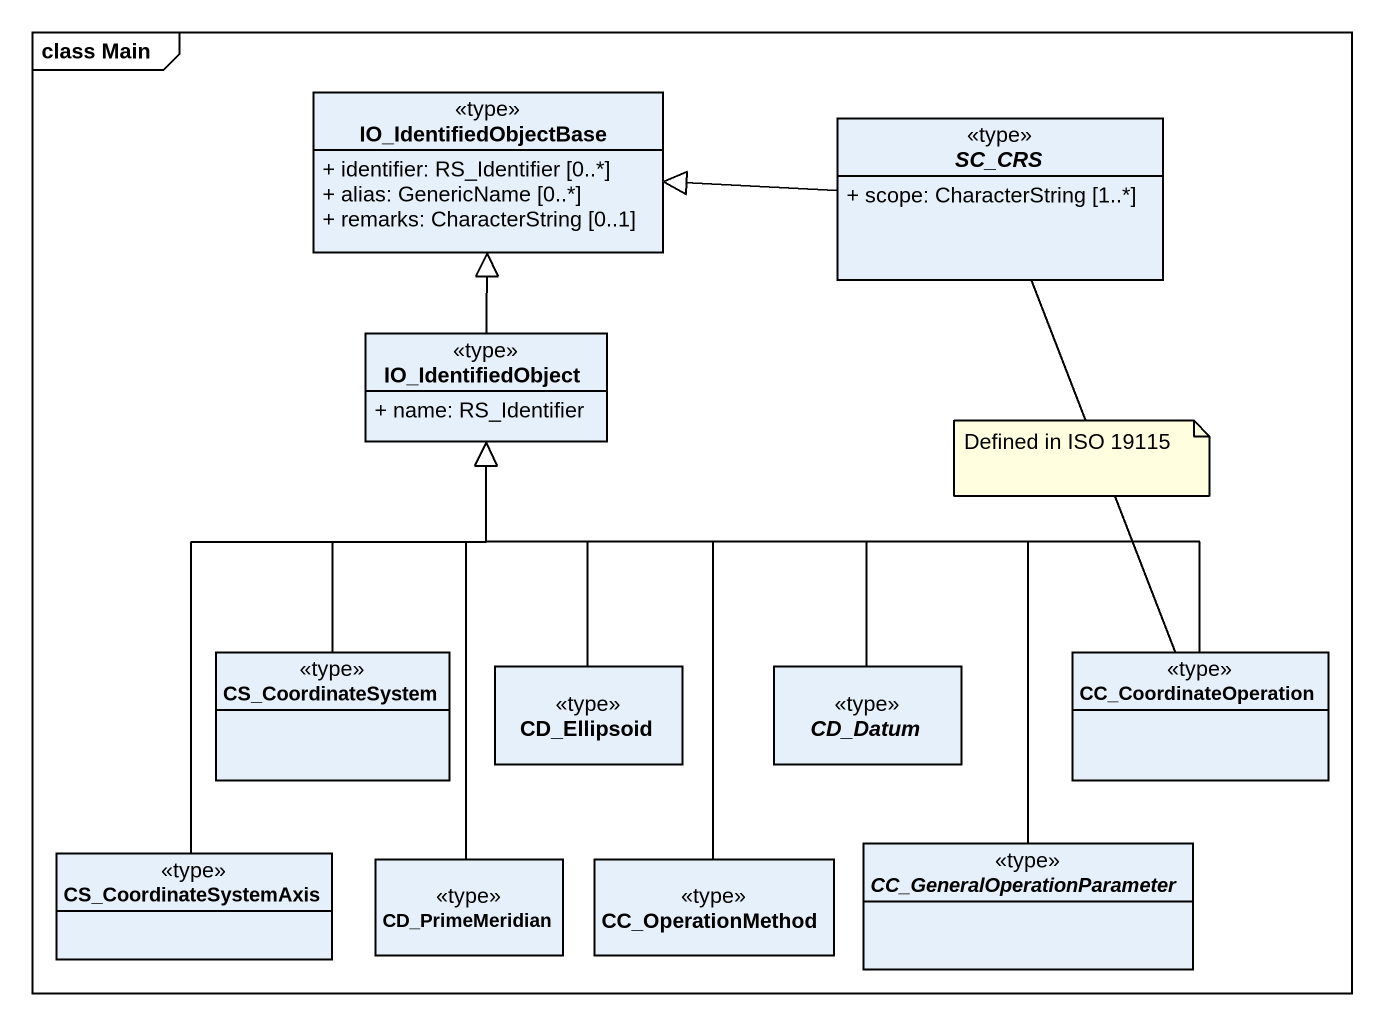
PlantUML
@startuml
mainframe class Main
hide circle
hide empty members
skinparam classAttributeIconSize 0
class IO_IdentifiedObjectBase <<type>> {
  + identifier: RS_Identifier [0..*]
  + alias: GenericName [0..*]
  + remarks: CharacterString [0..1]
}
abstract class SC_CRS <<type>> {
  + scope: CharacterString [1..*]
}
class IO_IdentifiedObject <<type>> {
  + name: RS_Identifier
}
class CS_CoordinateSystem <<type>>
class CD_Ellipsoid <<type>>
abstract class CD_Datum <<type>>
class CC_CoordinateOperation <<type>>
class CS_CoordinateSystemAxis <<type>>
class CD_PrimeMeridian <<type>>
class CC_OperationMethod <<type>>
abstract class CC_GeneralOperationParameter <<type>>
SC_CRS -left-|> IO_IdentifiedObjectBase
IO_IdentifiedObject -up-|> IO_IdentifiedObjectBase
CS_CoordinateSystem -up-|> IO_IdentifiedObject
CD_Ellipsoid -up-|> IO_IdentifiedObject
CD_Datum -up-|> IO_IdentifiedObject
CC_CoordinateOperation -up- SC_CRS
CC_CoordinateOperation -left-|> IO_IdentifiedObject
CS_CoordinateSystemAxis -up-|> IO_IdentifiedObject
CD_PrimeMeridian -up-|> IO_IdentifiedObject
CC_OperationMethod -up-|> IO_IdentifiedObject
CC_GeneralOperationParameter -up-|> IO_IdentifiedObject
note as N1
  Defined in ISO 19115
end note
@enduml
